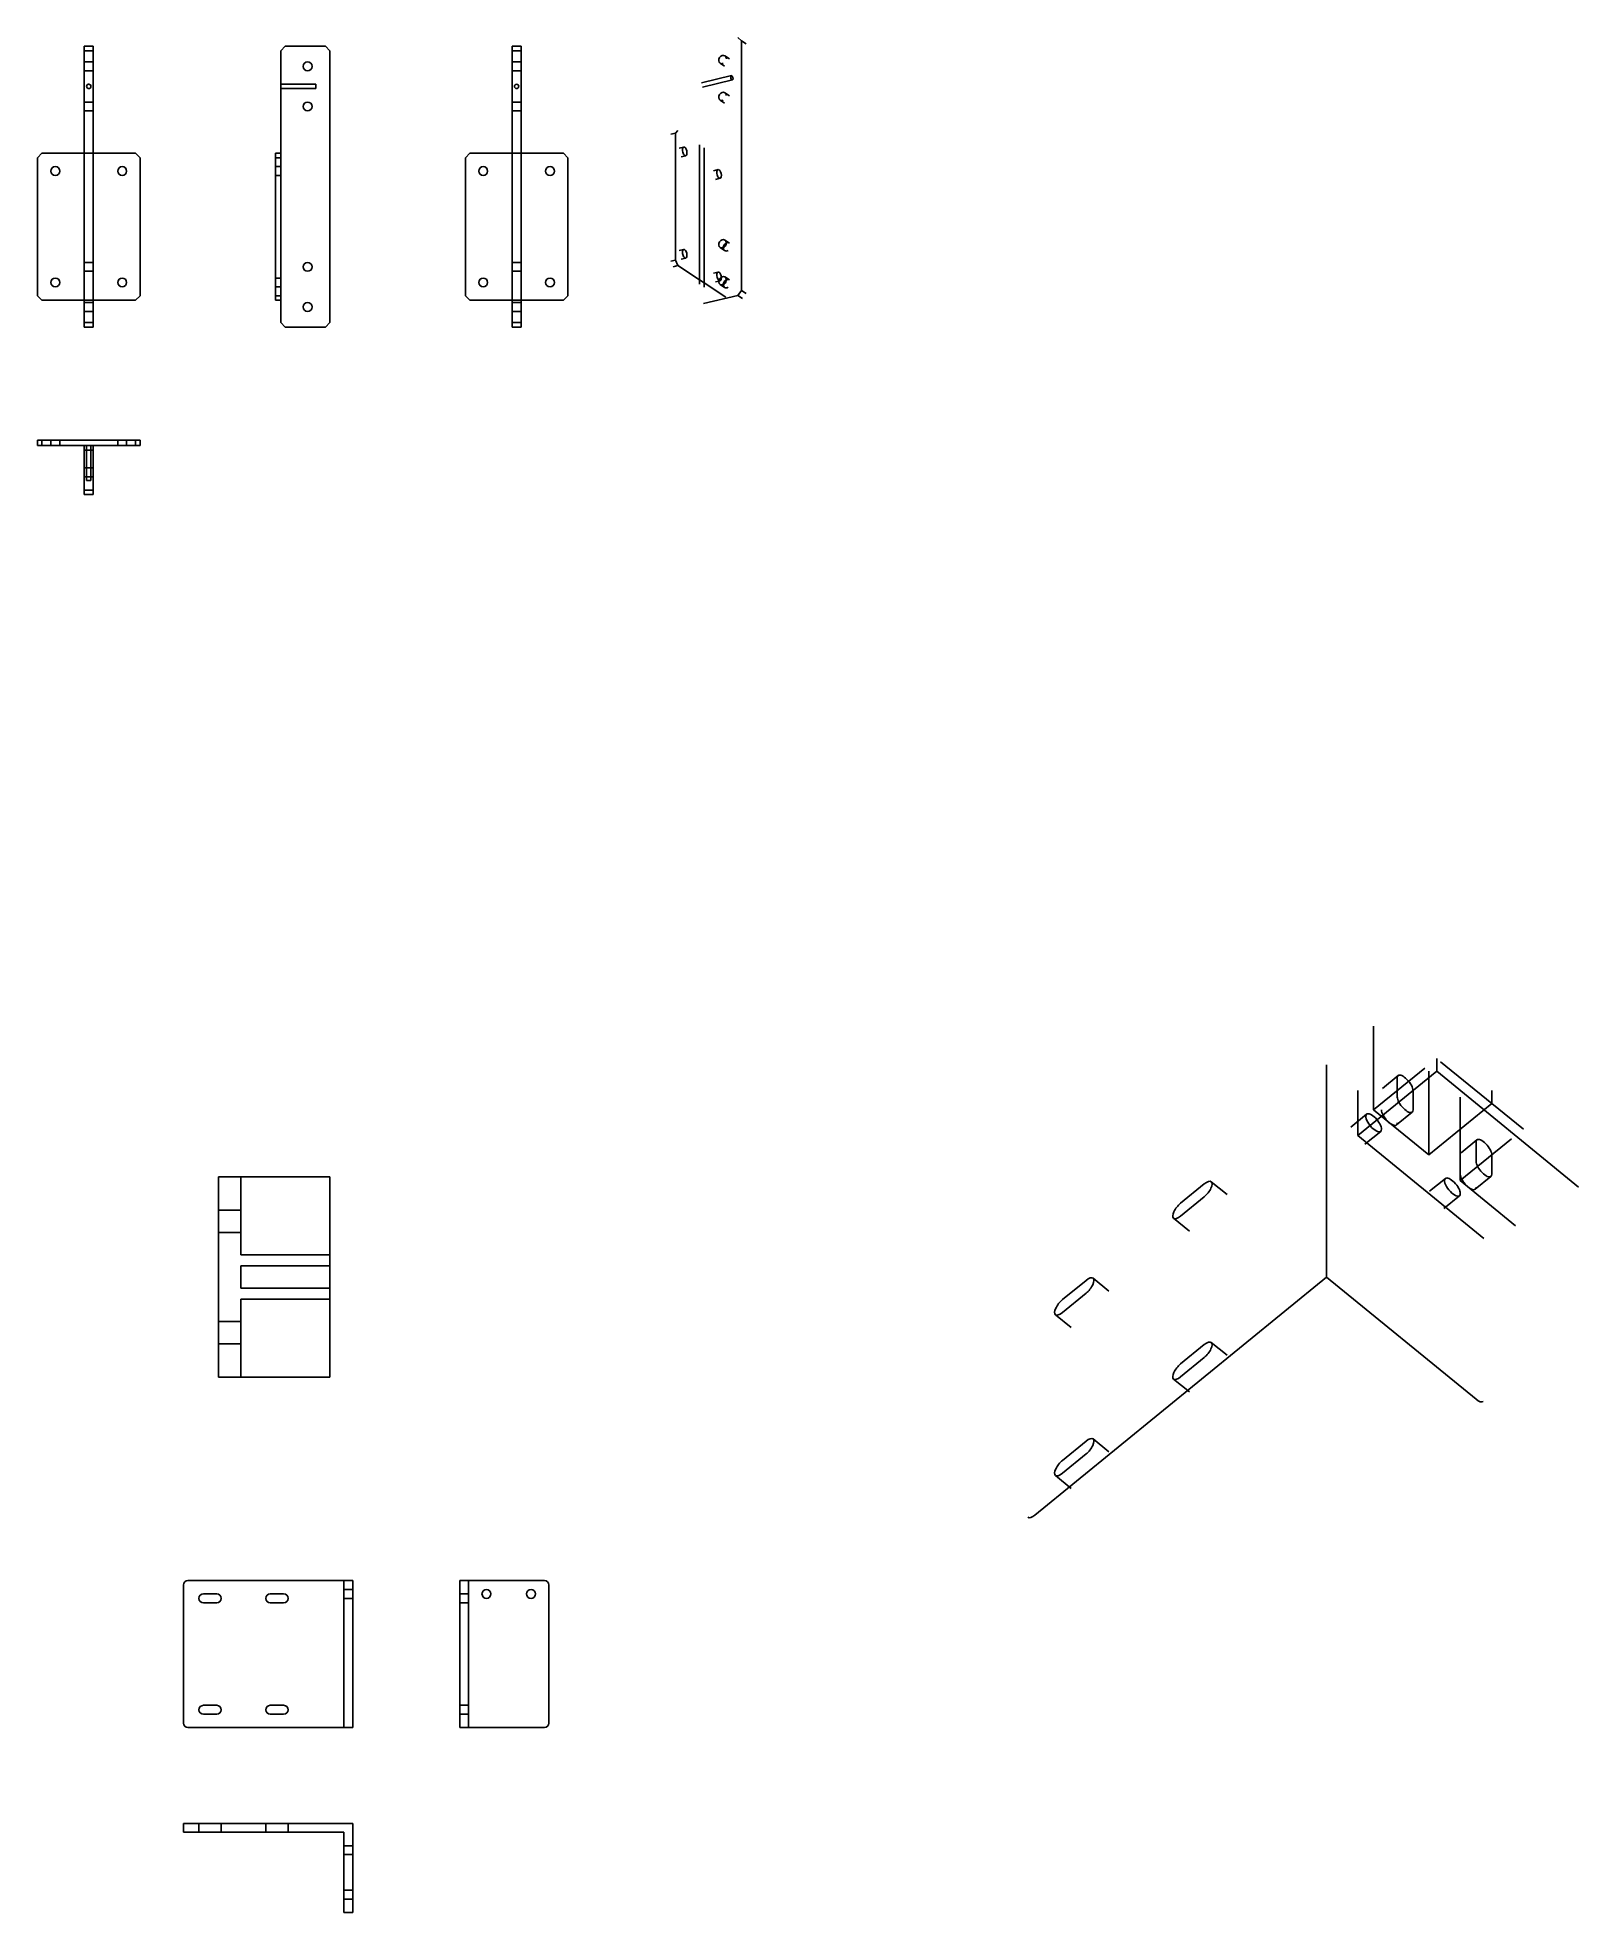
# Model space of a CAD drawing. Extents: x 0 to 346, y 0 to 421.
import ezdxf

# ---------------------------------------------------------------- set-up
doc = ezdxf.new("R2010")
doc.units = 0
doc.layers.get('0').update_dxf_attribs({"linetype": 'CONTINUOUS'})

msp = doc.modelspace()

# ---------------------------------------------------------------- linework, layer by layer
at = {"color": 253}
for p, q in [((158.067, 420.169), (157.209, 420.885)), ((10.5765, 417.904), (10.5765, 418.906)), ((12.576, 418.906), (10.5765, 418.906)), ((10.5765, 394.907), (10.5765, 417.904)), ((12.576, 417.904), (10.5765, 417.904)), ((12.576, 417.904), (12.576, 418.906)), ((12.576, 394.907), (12.576, 417.904)), ((54.6763, 417.904), (55.6754, 418.906)), ((54.6763, 394.907), (54.6763, 417.904)), ((64.6769, 418.906), (55.6754, 418.906)), ((65.6759, 417.904), (64.6769, 418.906)), ((65.6759, 356.905), (65.6759, 417.904)), ((108.575, 418.906), (106.576, 418.906)), ((106.576, 417.904), (106.576, 418.906)), ((108.575, 417.904), (106.576, 417.904)), ((106.576, 356.905), (106.576, 417.904)), ((108.575, 417.904), (108.575, 418.906)), ((108.575, 356.905), (108.575, 417.904)), ((154.328, 416.775), (155.357, 416.101)), ((159.096, 419.495), (158.067, 420.169)), ((158.067, 364.105), (158.067, 420.169)), ((10.5765, 414.405), (10.5765, 415.403)), ((10.5765, 415.403), (10.5765, 413.406)), ((12.576, 415.403), (10.5765, 415.403)), ((10.5765, 413.406), (10.5765, 414.405)), ((12.576, 413.406), (10.5765, 413.406)), ((12.576, 414.405), (12.576, 415.403)), ((12.576, 415.403), (12.576, 413.406)), ((12.576, 413.406), (12.576, 414.405)), ((106.576, 414.405), (106.576, 415.403)), ((106.576, 415.403), (106.576, 413.406)), ((106.576, 415.403), (108.575, 415.403)), ((106.576, 413.406), (106.576, 414.405)), ((106.576, 413.406), (108.575, 413.406)), ((108.575, 414.405), (108.575, 415.403)), ((108.575, 415.403), (108.575, 413.406)), ((108.575, 413.406), (108.575, 414.405)), ((153.231, 415.107), (154.259, 414.429)), ((62.5369, 410.404), (54.6763, 410.404)), ((62.5369, 409.406), (54.6763, 409.406)), ((155.774, 412.33), (149.033, 410.736)), ((156.004, 411.357), (149.263, 409.762)), ((154.328, 408.503), (155.357, 407.829)), ((10.5765, 405.405), (10.5765, 406.404)), ((10.5765, 406.404), (10.5765, 404.403)), ((12.576, 406.404), (10.5765, 406.404)), ((10.5765, 404.403), (10.5765, 405.405)), ((12.576, 404.403), (10.5765, 404.403)), ((12.576, 405.405), (12.576, 406.404)), ((12.576, 406.404), (12.576, 404.403)), ((12.576, 404.403), (12.576, 405.405)), ((106.576, 405.405), (106.576, 406.404)), ((106.576, 406.404), (106.576, 404.403)), ((106.576, 406.404), (108.575, 406.404)), ((106.576, 404.403), (106.576, 405.405)), ((106.576, 404.403), (108.575, 404.403)), ((108.575, 405.405), (108.575, 406.404)), ((108.575, 406.404), (108.575, 404.403)), ((108.575, 404.403), (108.575, 405.405)), ((153.231, 406.83), (154.259, 406.157)), ((143.747, 400.011), (143.232, 399.433)), ((143.232, 399.433), (142.204, 399.186)), ((143.232, 370.939), (143.232, 399.433)), ((144.031, 396.053), (145.06, 396.293)), ((148.634, 366.469), (148.634, 396.801)), ((149.663, 365.795), (149.663, 396.127)), ((0.07579, 393.905), (1.07625, 394.907)), ((0.07579, 362.906), (0.07579, 393.905)), ((22.0762, 394.907), (1.07625, 394.907)), ((10.5765, 361.908), (10.5765, 394.907)), ((10.5765, 394.907), (12.576, 394.907)), ((12.576, 361.908), (12.576, 394.907)), ((22.0762, 394.907), (23.0766, 393.905)), ((23.0766, 362.906), (23.0766, 393.905)), ((53.4762, 394.907), (53.4762, 393.905)), ((54.6763, 394.907), (53.4762, 394.907)), ((53.4762, 362.906), (53.4762, 393.905)), ((54.6763, 393.905), (53.4762, 393.905)), ((53.4762, 390.902), (53.4762, 391.904)), ((53.4762, 391.904), (53.4762, 389.908)), ((53.4762, 390.902), (53.4762, 391.904)), ((53.4762, 391.904), (53.4762, 389.908)), ((53.4762, 391.904), (54.6763, 391.904)), ((53.4762, 391.904), (54.6763, 391.904)), ((54.6763, 361.908), (54.6763, 394.907)), ((54.6763, 394.907), (54.6763, 393.905)), ((54.6763, 361.908), (54.6763, 394.907)), ((54.6763, 362.906), (54.6763, 393.905)), ((54.6763, 390.902), (54.6763, 391.904)), ((54.6763, 391.904), (54.6763, 389.908)), ((54.6763, 390.902), (54.6763, 391.904)), ((54.6763, 391.904), (54.6763, 389.908)), ((97.076, 394.907), (96.0769, 393.905)), ((96.0769, 362.906), (96.0769, 393.905)), ((106.576, 394.907), (97.076, 394.907)), ((108.575, 394.907), (106.576, 394.907)), ((106.576, 361.908), (106.576, 394.907)), ((108.575, 361.908), (108.575, 394.907)), ((118.076, 394.907), (108.575, 394.907)), ((119.076, 393.905), (118.076, 394.907)), ((119.076, 362.906), (119.076, 393.905)), ((144.491, 394.102), (145.521, 394.349)), ((53.4762, 389.908), (53.4762, 390.902)), ((53.4762, 389.908), (53.4762, 390.902)), ((53.4762, 389.908), (54.6763, 389.908)), ((53.4762, 389.908), (54.6763, 389.908)), ((54.6763, 389.908), (54.6763, 390.902)), ((54.6763, 389.908), (54.6763, 390.902)), ((151.748, 390.984), (152.777, 391.223)), ((152.208, 389.036), (153.238, 389.28)), ((154.328, 375.419), (155.357, 374.742)), ((10.5765, 369.404), (10.5765, 370.406)), ((10.5765, 370.406), (10.5765, 368.406)), ((12.576, 370.406), (10.5765, 370.406)), ((12.576, 369.404), (12.576, 370.406)), ((12.576, 370.406), (12.576, 368.406)), ((106.576, 369.404), (106.576, 370.406)), ((106.576, 370.406), (106.576, 368.406)), ((106.576, 370.406), (108.575, 370.406)), ((108.575, 369.404), (108.575, 370.406)), ((108.575, 370.406), (108.575, 368.406)), ((142.204, 370.695), (143.232, 370.939)), ((143.747, 369.683), (143.232, 370.939)), ((144.031, 373.073), (145.06, 373.316)), ((144.491, 371.126), (145.521, 371.373)), ((153.231, 373.743), (154.259, 373.07)), ((10.5765, 368.406), (10.5765, 369.404)), ((12.576, 368.406), (10.5765, 368.406)), ((12.576, 368.406), (12.576, 369.404)), ((53.4762, 365.905), (53.4762, 366.907)), ((53.4762, 366.907), (53.4762, 364.906)), ((53.4762, 365.905), (53.4762, 366.907)), ((53.4762, 366.907), (53.4762, 364.906)), ((53.4762, 366.907), (54.6763, 366.907)), ((53.4762, 366.907), (54.6763, 366.907)), ((54.6763, 365.905), (54.6763, 366.907)), ((54.6763, 366.907), (54.6763, 364.906)), ((54.6763, 365.905), (54.6763, 366.907)), ((54.6763, 366.907), (54.6763, 364.906)), ((106.576, 368.406), (106.576, 369.404)), ((106.576, 368.406), (108.575, 368.406)), ((108.575, 368.406), (108.575, 369.404)), ((142.718, 369.436), (143.747, 369.683)), ((143.747, 369.683), (148.634, 366.469)), ((148.634, 366.469), (149.663, 365.795)), ((148.634, 365.552), (148.634, 366.469)), ((151.748, 368.007), (152.777, 368.247)), ((152.208, 366.056), (153.238, 366.303)), ((154.328, 367.143), (155.357, 366.469)), ((0.07579, 362.906), (1.07625, 361.908)), ((1.07625, 361.908), (22.0762, 361.908)), ((12.576, 361.908), (10.5765, 361.908)), ((10.5765, 356.905), (10.5765, 361.908)), ((12.576, 356.905), (12.576, 361.908)), ((22.0762, 361.908), (23.0766, 362.906)), ((53.4762, 364.906), (53.4762, 365.905)), ((53.4762, 364.906), (53.4762, 365.905)), ((53.4762, 364.906), (54.6763, 364.906)), ((53.4762, 364.906), (54.6763, 364.906)), ((53.4762, 361.908), (53.4762, 362.906)), ((53.4762, 362.906), (54.6763, 362.906)), ((53.4762, 361.908), (54.6763, 361.908)), ((54.6763, 364.906), (54.6763, 365.905)), ((54.6763, 364.906), (54.6763, 365.905)), ((54.6763, 361.908), (54.6763, 362.906)), ((54.6763, 356.905), (54.6763, 361.908)), ((97.076, 361.908), (96.0769, 362.906)), ((97.076, 361.908), (106.576, 361.908)), ((106.576, 361.908), (108.575, 361.908)), ((108.575, 361.908), (118.076, 361.908)), ((119.076, 362.906), (118.076, 361.908)), ((157.209, 362.984), (149.492, 361.16)), ((149.663, 365.795), (154.551, 362.585)), ((149.663, 364.878), (149.663, 365.795)), ((153.231, 365.471), (154.259, 364.797)), ((157.209, 362.984), (158.067, 364.105)), ((158.239, 362.31), (157.209, 362.984)), ((159.096, 363.432), (158.067, 364.105)), ((10.5765, 360.405), (10.5765, 361.407)), ((10.5765, 361.407), (10.5765, 359.406)), ((12.576, 361.407), (10.5765, 361.407)), ((10.5765, 359.406), (10.5765, 360.405)), ((12.576, 359.406), (10.5765, 359.406)), ((12.576, 360.405), (12.576, 361.407)), ((12.576, 361.407), (12.576, 359.406)), ((12.576, 359.406), (12.576, 360.405)), ((106.576, 360.405), (106.576, 361.407)), ((106.576, 361.407), (106.576, 359.406)), ((106.576, 361.407), (108.575, 361.407)), ((106.576, 359.406), (106.576, 360.405)), ((106.576, 359.406), (108.575, 359.406)), ((108.575, 360.405), (108.575, 361.407)), ((108.575, 361.407), (108.575, 359.406)), ((108.575, 359.406), (108.575, 360.405)), ((10.5765, 356.905), (10.5765, 355.903)), ((12.576, 356.905), (10.5765, 356.905)), ((12.576, 355.903), (10.5765, 355.903)), ((12.576, 356.905), (12.576, 355.903)), ((54.6763, 356.905), (55.6754, 355.903)), ((64.6769, 355.903), (55.6754, 355.903)), ((64.6769, 355.903), (65.6759, 356.905)), ((108.575, 356.905), (106.576, 356.905)), ((106.576, 355.903), (106.576, 356.905)), ((108.575, 355.903), (106.576, 355.903)), ((108.575, 355.903), (108.575, 356.905)), ((0.07579, 329.306), (0.07579, 330.504)), ((0.07579, 330.504), (1.07625, 330.504)), ((0.07579, 329.306), (1.07625, 329.306)), ((1.07625, 329.306), (1.07625, 330.504)), ((1.07625, 330.504), (22.0762, 330.504)), ((10.5765, 329.306), (1.07625, 329.306)), ((5.07668, 330.504), (3.07578, 330.504)), ((3.07578, 330.504), (5.07668, 330.504)), ((5.07668, 330.504), (3.07578, 330.504)), ((3.07578, 330.504), (5.07668, 330.504)), ((3.07578, 330.504), (3.07578, 329.306)), ((3.07578, 330.504), (3.07578, 329.306)), ((5.07668, 329.306), (3.07578, 329.306)), ((3.07578, 329.306), (5.07668, 329.306)), ((5.07668, 329.306), (3.07578, 329.306)), ((3.07578, 329.306), (5.07668, 329.306)), ((5.07668, 329.306), (5.07668, 330.504)), ((5.07668, 329.306), (5.07668, 330.504)), ((12.576, 329.306), (10.5765, 329.306)), ((10.5765, 329.306), (10.5765, 328.305)), ((10.5765, 329.306), (12.576, 329.306)), ((12.576, 329.306), (10.5765, 329.306)), ((10.5765, 328.305), (10.5765, 319.304)), ((12.576, 328.305), (10.5765, 328.305)), ((11.0767, 321.444), (11.0767, 329.306)), ((12.0758, 321.444), (12.0758, 329.306)), ((22.0762, 329.306), (12.576, 329.306)), ((12.576, 329.306), (12.576, 328.305)), ((12.576, 319.304), (12.576, 328.305)), ((20.0767, 330.504), (18.0757, 330.504)), ((18.0757, 330.504), (20.0767, 330.504)), ((20.0767, 330.504), (18.0757, 330.504)), ((18.0757, 330.504), (20.0767, 330.504)), ((18.0757, 330.504), (18.0757, 329.306)), ((18.0757, 330.504), (18.0757, 329.306)), ((20.0767, 329.306), (18.0757, 329.306)), ((18.0757, 329.306), (20.0767, 329.306)), ((20.0767, 329.306), (18.0757, 329.306)), ((18.0757, 329.306), (20.0767, 329.306)), ((20.0767, 329.306), (20.0767, 330.504)), ((20.0767, 329.306), (20.0767, 330.504)), ((22.0762, 330.504), (23.0766, 330.504)), ((22.0762, 330.504), (22.0762, 329.306)), ((22.0762, 329.306), (23.0766, 329.306)), ((23.0766, 330.504), (23.0766, 329.306)), ((10.5765, 322.305), (10.5765, 324.306)), ((10.5765, 324.306), (10.5765, 322.305)), ((10.5765, 322.305), (10.5765, 324.306)), ((10.5765, 324.306), (10.5765, 322.305)), ((10.5765, 322.305), (10.5765, 324.306)), ((10.5765, 324.306), (10.5765, 322.305)), ((10.5765, 322.305), (10.5765, 324.306)), ((10.5765, 324.306), (10.5765, 322.305)), ((12.576, 324.306), (10.5765, 324.306)), ((12.576, 324.306), (10.5765, 324.306)), ((12.576, 324.306), (10.5765, 324.306)), ((12.576, 324.306), (10.5765, 324.306)), ((12.576, 322.305), (12.576, 324.306)), ((12.576, 324.306), (12.576, 322.305)), ((12.576, 322.305), (12.576, 324.306)), ((12.576, 324.306), (12.576, 322.305)), ((12.576, 322.305), (12.576, 324.306)), ((12.576, 324.306), (12.576, 322.305)), ((12.576, 322.305), (12.576, 324.306)), ((12.576, 324.306), (12.576, 322.305)), ((10.5765, 322.305), (12.576, 322.305)), ((10.5765, 322.305), (12.576, 322.305)), ((10.5765, 322.305), (12.576, 322.305)), ((10.5765, 322.305), (12.576, 322.305)), ((12.0758, 321.444), (11.0767, 321.444)), ((11.0767, 321.444), (12.0758, 321.444)), ((10.5765, 319.304), (10.5765, 318.305)), ((10.5765, 319.304), (12.576, 319.304)), ((10.5765, 318.305), (12.576, 318.305)), ((12.576, 319.304), (12.576, 318.305)), ((299.879, 180.201), (299.879, 198.967)), ((289.272, 142.673), (289.272, 190.304)), ((311.37, 189.582), (299.879, 180.201)), ((314.022, 188.861), (314.022, 191.748)), ((326.397, 181.645), (314.905, 191.028)), ((296.344, 174.427), (314.022, 188.861)), ((301.835, 185.024), (305.369, 187.912)), ((305.183, 187.417), (305.183, 183.087)), ((312.254, 188.861), (312.254, 170.098)), ((345.841, 162.881), (314.022, 188.861)), ((296.344, 184.532), (296.344, 174.427)), ((308.718, 184.532), (308.718, 180.201)), ((312.254, 170.098), (326.397, 181.645)), ((319.325, 183.087), (319.325, 170.098)), ((326.397, 181.645), (326.397, 184.532)), ((333.467, 175.871), (326.397, 181.645)), ((298.298, 179.251), (294.762, 176.364)), ((312.254, 170.098), (299.879, 180.201)), ((304.996, 176.82), (308.532, 179.707)), ((324.629, 151.334), (296.344, 174.427)), ((301.461, 175.377), (297.925, 172.49)), ((319.325, 164.324), (330.816, 173.706)), ((319.512, 170.59), (323.047, 173.478)), ((322.86, 172.984), (322.86, 168.654)), ((319.325, 170.098), (319.325, 164.324)), ((326.397, 170.098), (326.397, 165.767)), ((40.6785, 120.212), (40.6785, 165.211)), ((40.6785, 165.211), (65.6788, 165.211)), ((45.6777, 147.713), (45.6777, 165.211)), ((65.6788, 120.212), (65.6788, 165.211)), ((315.976, 164.816), (312.44, 161.931)), ((331.699, 154.222), (319.325, 164.324)), ((322.673, 162.387), (326.209, 165.275)), ((261.873, 163.604), (256.569, 159.272)), ((261.873, 160.715), (256.569, 156.387)), ((266.989, 161.209), (263.453, 164.095)), ((319.139, 160.944), (315.602, 158.058)), ((40.6785, 152.712), (40.6785, 157.711)), ((40.6785, 157.711), (40.6785, 152.712)), ((45.6777, 157.711), (40.6785, 157.711)), ((45.6777, 157.711), (40.6785, 157.711)), ((45.6777, 152.712), (45.6777, 157.711)), ((45.6777, 157.711), (45.6777, 152.712)), ((258.524, 153.006), (254.988, 155.892)), ((45.6777, 152.712), (40.6785, 152.712)), ((45.6777, 152.712), (40.6785, 152.712)), ((45.6777, 147.713), (65.6788, 147.713)), ((65.6788, 145.212), (65.6788, 147.713)), ((45.6777, 140.211), (45.6777, 145.212)), ((65.6788, 145.212), (45.6777, 145.212)), ((65.6788, 140.211), (45.6777, 140.211)), ((65.6788, 137.711), (65.6788, 140.211)), ((223.865, 89.2694), (289.272, 142.673)), ((235.356, 141.952), (230.052, 137.62)), ((235.356, 139.065), (230.052, 134.735)), ((240.473, 139.558), (236.937, 142.445)), ((289.272, 142.673), (322.86, 115.249)), ((45.6777, 120.212), (45.6777, 137.711)), ((45.6777, 137.711), (65.6788, 137.711)), ((40.6785, 127.711), (40.6785, 132.712)), ((40.6785, 132.712), (40.6785, 127.711)), ((45.6777, 132.712), (40.6785, 132.712)), ((45.6777, 132.712), (40.6785, 132.712)), ((45.6777, 127.711), (45.6777, 132.712)), ((45.6777, 132.712), (45.6777, 127.711)), ((232.006, 131.355), (228.472, 134.241)), ((45.6777, 127.711), (40.6785, 127.711)), ((45.6777, 127.711), (40.6785, 127.711)), ((261.873, 127.518), (256.569, 123.187)), ((266.989, 125.125), (263.453, 128.01)), ((261.873, 124.633), (256.569, 120.3)), ((40.6785, 120.212), (65.6788, 120.212)), ((258.524, 116.921), (254.988, 119.808)), ((235.356, 105.866), (230.052, 101.537)), ((240.473, 103.473), (236.937, 106.361)), ((235.356, 102.982), (230.052, 98.6497)), ((232.006, 95.2708), (228.472, 98.1562)), ((32.807, 42.576), (32.807, 73.575)), ((33.8074, 74.5755), (70.8078, 74.5755)), ((40.3077, 71.5754), (37.3077, 71.5754)), ((55.3074, 71.5754), (52.3074, 71.5754)), ((68.8068, 41.5756), (68.8068, 74.5755)), ((68.8068, 71.5754), (68.8068, 72.5759)), ((68.8068, 72.5759), (68.8068, 70.575)), ((68.8068, 71.5754), (68.8068, 72.5759)), ((68.8068, 72.5759), (68.8068, 70.575)), ((70.8078, 72.5759), (68.8068, 72.5759)), ((70.8078, 72.5759), (68.8068, 72.5759)), ((68.8068, 70.575), (68.8068, 71.5754)), ((68.8068, 70.575), (68.8068, 71.5754)), ((70.8078, 41.5756), (70.8078, 74.5755)), ((70.8078, 71.5754), (70.8078, 72.5759)), ((70.8078, 72.5759), (70.8078, 70.575)), ((70.8078, 71.5754), (70.8078, 72.5759)), ((70.8078, 72.5759), (70.8078, 70.575)), ((70.8078, 70.575), (70.8078, 71.5754)), ((70.8078, 70.575), (70.8078, 71.5754)), ((94.8076, 41.5756), (94.8076, 74.5755)), ((94.8076, 74.5755), (113.807, 74.5755)), ((94.8076, 71.5754), (94.8076, 69.5759)), ((94.8076, 69.5759), (94.8076, 71.5754)), ((94.8076, 69.5759), (94.8076, 71.5754)), ((94.8076, 71.5754), (94.8076, 69.5759)), ((94.8076, 71.5754), (96.8072, 71.5754)), ((94.8076, 71.5754), (96.8072, 71.5754)), ((94.8076, 71.5754), (96.8072, 71.5754)), ((94.8076, 71.5754), (96.8072, 71.5754)), ((96.8072, 41.5756), (96.8072, 74.5755)), ((96.8072, 71.5754), (96.8072, 69.5759)), ((96.8072, 69.5759), (96.8072, 71.5754)), ((96.8072, 69.5759), (96.8072, 71.5754)), ((96.8072, 71.5754), (96.8072, 69.5759)), ((114.807, 42.576), (114.807, 73.575)), ((40.3077, 69.5759), (37.3077, 69.5759)), ((55.3074, 69.5759), (52.3074, 69.5759)), ((70.8078, 70.575), (68.8068, 70.575)), ((70.8078, 70.575), (68.8068, 70.575)), ((94.8076, 69.5759), (96.8072, 69.5759)), ((94.8076, 69.5759), (96.8072, 69.5759)), ((94.8076, 69.5759), (96.8072, 69.5759)), ((94.8076, 69.5759), (96.8072, 69.5759)), ((40.3077, 46.5748), (37.3077, 46.5748)), ((55.3074, 46.5748), (52.3074, 46.5748)), ((94.8076, 44.5752), (94.8076, 46.5748)), ((94.8076, 46.5748), (94.8076, 44.5752)), ((94.8076, 44.5752), (94.8076, 46.5748)), ((94.8076, 46.5748), (94.8076, 44.5752)), ((94.8076, 46.5748), (96.8072, 46.5748)), ((94.8076, 46.5748), (96.8072, 46.5748)), ((94.8076, 46.5748), (96.8072, 46.5748)), ((94.8076, 46.5748), (96.8072, 46.5748)), ((96.8072, 44.5752), (96.8072, 46.5748)), ((96.8072, 46.5748), (96.8072, 44.5752)), ((96.8072, 44.5752), (96.8072, 46.5748)), ((96.8072, 46.5748), (96.8072, 44.5752)), ((40.3077, 44.5752), (37.3077, 44.5752)), ((55.3074, 44.5752), (52.3074, 44.5752)), ((94.8076, 44.5752), (96.8072, 44.5752)), ((94.8076, 44.5752), (96.8072, 44.5752)), ((94.8076, 44.5752), (96.8072, 44.5752)), ((94.8076, 44.5752), (96.8072, 44.5752)), ((33.8074, 41.5756), (70.8078, 41.5756)), ((94.8076, 41.5756), (113.807, 41.5756)), ((33.8074, 20.0753), (32.807, 20.0753)), ((32.807, 18.0757), (32.807, 20.0753)), ((33.8074, 18.0757), (32.807, 18.0757)), ((33.8074, 20.0753), (70.8078, 20.0753)), ((68.8068, 18.0757), (33.8074, 18.0757)), ((37.3077, 20.0753), (36.3072, 20.0753)), ((36.3072, 20.0753), (37.3077, 20.0753)), ((37.3077, 20.0753), (36.3072, 20.0753)), ((36.3072, 20.0753), (37.3077, 20.0753)), ((36.3072, 18.0757), (36.3072, 20.0753)), ((36.3072, 18.0757), (36.3072, 20.0753)), ((37.3077, 18.0757), (36.3072, 18.0757)), ((36.3072, 18.0757), (37.3077, 18.0757)), ((37.3077, 18.0757), (36.3072, 18.0757)), ((36.3072, 18.0757), (37.3077, 18.0757)), ((40.3077, 20.0753), (37.3077, 20.0753)), ((40.3077, 20.0753), (37.3077, 20.0753)), ((40.3077, 20.0753), (37.3077, 20.0753)), ((40.3077, 20.0753), (37.3077, 20.0753)), ((37.3077, 18.0757), (40.3077, 18.0757)), ((37.3077, 18.0757), (40.3077, 18.0757)), ((37.3077, 18.0757), (40.3077, 18.0757)), ((37.3077, 18.0757), (40.3077, 18.0757)), ((40.3077, 20.0753), (41.3067, 20.0753)), ((41.3067, 20.0753), (40.3077, 20.0753)), ((40.3077, 20.0753), (41.3067, 20.0753)), ((41.3067, 20.0753), (40.3077, 20.0753)), ((40.3077, 18.0757), (41.3067, 18.0757)), ((41.3067, 18.0757), (40.3077, 18.0757)), ((40.3077, 18.0757), (41.3067, 18.0757)), ((41.3067, 18.0757), (40.3077, 18.0757)), ((41.3067, 18.0757), (41.3067, 20.0753)), ((41.3067, 18.0757), (41.3067, 20.0753)), ((52.3074, 20.0753), (51.3073, 20.0753)), ((51.3073, 20.0753), (52.3074, 20.0753)), ((52.3074, 20.0753), (51.3073, 20.0753)), ((51.3073, 20.0753), (52.3074, 20.0753)), ((51.3073, 18.0757), (51.3073, 20.0753)), ((51.3073, 18.0757), (51.3073, 20.0753)), ((52.3074, 18.0757), (51.3073, 18.0757)), ((51.3073, 18.0757), (52.3074, 18.0757)), ((52.3074, 18.0757), (51.3073, 18.0757)), ((51.3073, 18.0757), (52.3074, 18.0757)), ((55.3074, 20.0753), (52.3074, 20.0753)), ((55.3074, 20.0753), (52.3074, 20.0753)), ((55.3074, 20.0753), (52.3074, 20.0753)), ((55.3074, 20.0753), (52.3074, 20.0753)), ((52.3074, 18.0757), (55.3074, 18.0757)), ((52.3074, 18.0757), (55.3074, 18.0757)), ((52.3074, 18.0757), (55.3074, 18.0757)), ((52.3074, 18.0757), (55.3074, 18.0757)), ((55.3074, 20.0753), (56.3065, 20.0753)), ((56.3065, 20.0753), (55.3074, 20.0753)), ((55.3074, 20.0753), (56.3065, 20.0753)), ((56.3065, 20.0753), (55.3074, 20.0753)), ((55.3074, 18.0757), (56.3065, 18.0757)), ((56.3065, 18.0757), (55.3074, 18.0757)), ((55.3074, 18.0757), (56.3065, 18.0757)), ((56.3065, 18.0757), (55.3074, 18.0757)), ((56.3065, 18.0757), (56.3065, 20.0753)), ((56.3065, 18.0757), (56.3065, 20.0753)), ((68.8068, 1.07625), (68.8068, 18.0757)), ((70.8078, 20.0753), (70.8078, 1.07625)), ((68.8068, 13.0748), (68.8068, 15.0757)), ((68.8068, 15.0757), (68.8068, 13.0748)), ((70.8078, 15.0757), (68.8068, 15.0757)), ((68.8068, 13.0748), (70.8078, 13.0748)), ((70.8078, 13.0748), (70.8078, 15.0757)), ((70.8078, 15.0757), (70.8078, 13.0748)), ((68.8068, 3.07578), (68.8068, 5.07531)), ((68.8068, 5.07531), (68.8068, 3.07578)), ((70.8078, 5.07531), (68.8068, 5.07531)), ((70.8078, 3.07578), (70.8078, 5.07531)), ((70.8078, 5.07531), (70.8078, 3.07578)), ((68.8068, 3.07578), (70.8078, 3.07578)), ((68.8068, 1.07625), (68.8068, 0.07717)), ((70.8078, 0.07717), (68.8068, 0.07717)), ((70.8078, 1.07625), (70.8078, 0.07717))]:
    msp.add_line(p, q, dxfattribs=at)
for points in [[(154.328, 416.775), (153.964, 417.015), (153.424, 416.832), (153.121, 416.373)], [(154.637, 416.14), (154.637, 416.415), (154.524, 416.648), (154.328, 416.775)], [(59.6759, 414.405), (59.6759, 414.958), (60.1239, 415.403), (60.6764, 415.403)], [(60.6764, 413.406), (60.1239, 413.406), (59.6759, 413.854), (59.6759, 414.405)], [(60.6764, 415.403), (61.2292, 415.403), (61.6768, 414.958), (61.6768, 414.405)], [(61.6768, 414.405), (61.6768, 413.854), (61.2292, 413.406), (60.6764, 413.406)], [(153.121, 416.373), (152.818, 415.911), (152.867, 415.343), (153.231, 415.107)], [(153.231, 415.107), (153.431, 414.973), (153.695, 414.962), (153.952, 415.078)], [(154.637, 416.123), (154.637, 416.13), (154.637, 416.137), (154.637, 416.14)], [(11.0767, 409.878), (11.0684, 410.03), (11.1332, 410.182), (11.2475, 410.284)], [(11.5755, 410.404), (11.2999, 410.404), (11.0767, 410.182), (11.0767, 409.903)], [(11.0767, 409.903), (11.0767, 409.628), (11.2999, 409.406), (11.5755, 409.406)], [(11.22, 409.554), (11.1345, 409.639), (11.0822, 409.758), (11.0767, 409.878)], [(11.632, 409.409), (11.4818, 409.388), (11.3261, 409.444), (11.22, 409.554)], [(11.2475, 410.284), (11.3399, 410.362), (11.4612, 410.408), (11.5824, 410.404)], [(12.0758, 409.903), (12.0758, 410.182), (11.8525, 410.404), (11.5755, 410.404)], [(11.5755, 409.406), (11.8525, 409.406), (12.0758, 409.628), (12.0758, 409.903)], [(11.5824, 410.404), (11.7037, 410.404), (11.8249, 410.355), (11.9131, 410.273)], [(11.949, 409.571), (11.8677, 409.48), (11.7533, 409.42), (11.632, 409.409)], [(11.9131, 410.273), (12.0165, 410.182), (12.0771, 410.044), (12.0758, 409.903)], [(12.0758, 409.903), (12.0771, 409.783), (12.0303, 409.663), (11.949, 409.571)], [(54.6763, 410.217), (54.6763, 410.333), (54.6763, 410.408), (54.6763, 410.404)], [(54.6763, 410.404), (54.6763, 410.404), (54.6763, 410.358), (54.6763, 410.273)], [(54.6763, 410.273), (54.6763, 410.182), (54.6763, 410.044), (54.6763, 409.903)], [(54.6763, 409.878), (54.6763, 410.002), (54.6763, 410.122), (54.6763, 410.217)], [(54.6763, 409.903), (54.6763, 409.783), (54.6763, 409.663), (54.6763, 409.571)], [(54.6763, 409.406), (54.6763, 409.399), (54.6763, 409.621), (54.6763, 409.878)], [(54.6763, 409.571), (54.6763, 409.466), (54.6763, 409.406), (54.6763, 409.406)], [(62.5369, 409.903), (62.5369, 410.182), (62.5369, 410.404), (62.5369, 410.404)], [(62.5369, 410.404), (62.5369, 410.404), (62.5369, 410.182), (62.5369, 409.903)], [(62.5369, 409.903), (62.5369, 409.628), (62.5369, 409.406), (62.5369, 409.406)], [(62.5369, 409.406), (62.5369, 409.406), (62.5369, 409.628), (62.5369, 409.903)], [(107.576, 410.404), (107.299, 410.404), (107.076, 410.182), (107.076, 409.903)], [(107.076, 409.903), (107.076, 409.628), (107.299, 409.406), (107.576, 409.406)], [(108.077, 409.903), (108.077, 410.182), (107.852, 410.404), (107.576, 410.404)], [(107.576, 409.406), (107.852, 409.406), (108.077, 409.628), (108.077, 409.903)], [(154.328, 408.503), (153.964, 408.742), (153.424, 408.563), (153.121, 408.1)], [(154.637, 407.871), (154.637, 408.143), (154.524, 408.376), (154.328, 408.503)], [(155.631, 412.013), (155.631, 412.186), (155.686, 412.309), (155.774, 412.33)], [(155.754, 411.54), (155.678, 411.674), (155.631, 411.854), (155.631, 412.013)], [(156.004, 411.357), (155.924, 411.339), (155.83, 411.406), (155.754, 411.54)], [(155.774, 412.33), (155.902, 412.358), (156.056, 412.164), (156.119, 411.9)], [(156.119, 411.9), (156.183, 411.628), (156.13, 411.385), (156.004, 411.357)], [(59.6759, 405.405), (59.6759, 405.959), (60.1239, 406.404), (60.6764, 406.404)], [(60.6764, 404.403), (60.1239, 404.403), (59.6759, 404.851), (59.6759, 405.405)], [(60.6764, 406.404), (61.2292, 406.404), (61.6768, 405.959), (61.6768, 405.405)], [(61.6768, 405.405), (61.6768, 404.851), (61.2292, 404.403), (60.6764, 404.403)], [(153.121, 408.1), (152.818, 407.638), (152.867, 407.07), (153.231, 406.83)], [(153.231, 406.83), (153.431, 406.7), (153.695, 406.689), (153.952, 406.809)], [(154.637, 407.85), (154.637, 407.857), (154.637, 407.864), (154.637, 407.871)], [(144.775, 395.658), (144.775, 396.007), (144.885, 396.251), (145.06, 396.293)], [(145.019, 394.716), (144.867, 394.984), (144.775, 395.34), (144.775, 395.658)], [(145.06, 396.293), (145.314, 396.353), (145.623, 395.968), (145.751, 395.429)], [(3.07578, 390.902), (3.07578, 391.456), (3.52364, 391.904), (4.07624, 391.904)], [(4.07624, 391.904), (4.62883, 391.904), (5.07668, 391.456), (5.07668, 390.902)], [(18.0757, 390.902), (18.0757, 391.456), (18.5236, 391.904), (19.0762, 391.904)], [(19.0762, 391.904), (19.6288, 391.904), (20.0767, 391.456), (20.0767, 390.902)], [(99.0769, 390.902), (99.0769, 391.456), (99.5232, 391.904), (100.076, 391.904)], [(100.076, 391.904), (100.628, 391.904), (101.076, 391.456), (101.076, 390.902)], [(114.077, 390.902), (114.077, 391.456), (114.523, 391.904), (115.076, 391.904)], [(115.076, 391.904), (115.629, 391.904), (116.076, 391.456), (116.076, 390.902)], [(145.521, 394.349), (145.361, 394.31), (145.171, 394.451), (145.019, 394.716)], [(145.751, 395.429), (145.878, 394.892), (145.774, 394.409), (145.521, 394.349)], [(4.07624, 389.908), (3.52364, 389.908), (3.07578, 390.352), (3.07578, 390.902)], [(5.07668, 390.902), (5.07668, 390.352), (4.62883, 389.908), (4.07624, 389.908)], [(19.0762, 389.908), (18.5236, 389.908), (18.0757, 390.352), (18.0757, 390.902)], [(20.0767, 390.902), (20.0767, 390.352), (19.6288, 389.908), (19.0762, 389.908)], [(100.076, 389.908), (99.5232, 389.908), (99.0769, 390.352), (99.0769, 390.902)], [(101.076, 390.902), (101.076, 390.352), (100.628, 389.908), (100.076, 389.908)], [(115.076, 389.908), (114.523, 389.908), (114.077, 390.352), (114.077, 390.902)], [(116.076, 390.902), (116.076, 390.352), (115.629, 389.908), (115.076, 389.908)], [(152.494, 390.589), (152.494, 390.941), (152.604, 391.185), (152.777, 391.223)], [(152.738, 389.647), (152.586, 389.915), (152.494, 390.271), (152.494, 390.589)], [(153.238, 389.28), (153.078, 389.241), (152.889, 389.382), (152.738, 389.647)], [(152.777, 391.223), (153.031, 391.287), (153.341, 390.899), (153.468, 390.363)], [(153.468, 390.363), (153.595, 389.823), (153.491, 389.34), (153.238, 389.28)], [(153.121, 375.013), (152.818, 374.551), (152.867, 373.983), (153.231, 373.743)], [(154.328, 375.419), (153.964, 375.655), (153.424, 375.475), (153.121, 375.013)], [(155.065, 374.844), (154.675, 374.883), (154.252, 374.601), (154.056, 374.167)], [(154.143, 373.835), (154.445, 374.057), (154.637, 374.428), (154.637, 374.784)], [(154.637, 374.784), (154.637, 375.056), (154.524, 375.289), (154.328, 375.419)], [(59.6759, 369.404), (59.6759, 369.958), (60.1239, 370.406), (60.6764, 370.406)], [(60.6764, 370.406), (61.2292, 370.406), (61.6768, 369.958), (61.6768, 369.404)], [(144.775, 372.682), (144.775, 373.031), (144.885, 373.274), (145.06, 373.316)], [(145.019, 371.74), (144.867, 372.008), (144.775, 372.364), (144.775, 372.682)], [(145.521, 371.373), (145.361, 371.334), (145.171, 371.475), (145.019, 371.74)], [(145.06, 373.316), (145.314, 373.376), (145.623, 372.992), (145.751, 372.452)], [(145.751, 372.452), (145.878, 371.916), (145.774, 371.433), (145.521, 371.373)], [(153.231, 373.743), (153.486, 373.578), (153.841, 373.609), (154.143, 373.835)], [(154.056, 374.167), (153.859, 373.736), (153.945, 373.274), (154.259, 373.07)], [(154.259, 373.07), (154.484, 372.921), (154.787, 372.932), (155.065, 373.087)], [(3.07578, 365.905), (3.07578, 366.455), (3.52364, 366.907), (4.07624, 366.907)], [(4.07624, 366.907), (4.62883, 366.907), (5.07668, 366.455), (5.07668, 365.905)], [(18.0757, 365.905), (18.0757, 366.455), (18.5236, 366.907), (19.0762, 366.907)], [(19.0762, 366.907), (19.6288, 366.907), (20.0767, 366.455), (20.0767, 365.905)], [(60.6764, 368.406), (60.1239, 368.406), (59.6759, 368.854), (59.6759, 369.404)], [(61.6768, 369.404), (61.6768, 368.854), (61.2292, 368.406), (60.6764, 368.406)], [(99.0769, 365.905), (99.0769, 366.455), (99.5232, 366.907), (100.076, 366.907)], [(100.076, 366.907), (100.628, 366.907), (101.076, 366.455), (101.076, 365.905)], [(114.077, 365.905), (114.077, 366.455), (114.523, 366.907), (115.076, 366.907)], [(115.076, 366.907), (115.629, 366.907), (116.076, 366.455), (116.076, 365.905)], [(152.494, 367.612), (152.494, 367.961), (152.604, 368.205), (152.777, 368.247)], [(152.738, 366.67), (152.586, 366.938), (152.494, 367.295), (152.494, 367.612)], [(153.238, 366.303), (153.078, 366.264), (152.889, 366.406), (152.738, 366.67)], [(152.777, 368.247), (153.031, 368.307), (153.341, 367.923), (153.468, 367.383)], [(153.121, 366.744), (152.818, 366.279), (152.867, 365.714), (153.231, 365.471)], [(154.328, 367.143), (153.964, 367.383), (153.424, 367.203), (153.121, 366.744)], [(153.468, 367.383), (153.595, 366.847), (153.491, 366.363), (153.238, 366.303)], [(155.065, 366.571), (154.675, 366.61), (154.252, 366.328), (154.056, 365.894)], [(154.143, 365.562), (154.445, 365.788), (154.637, 366.155), (154.637, 366.511)], [(154.637, 366.511), (154.637, 366.787), (154.524, 367.016), (154.328, 367.143)], [(4.07624, 364.906), (3.52364, 364.906), (3.07578, 365.351), (3.07578, 365.905)], [(5.07668, 365.905), (5.07668, 365.351), (4.62883, 364.906), (4.07624, 364.906)], [(19.0762, 364.906), (18.5236, 364.906), (18.0757, 365.351), (18.0757, 365.905)], [(20.0767, 365.905), (20.0767, 365.351), (19.6288, 364.906), (19.0762, 364.906)], [(100.076, 364.906), (99.5232, 364.906), (99.0769, 365.351), (99.0769, 365.905)], [(101.076, 365.905), (101.076, 365.351), (100.628, 364.906), (100.076, 364.906)], [(115.076, 364.906), (114.523, 364.906), (114.077, 365.351), (114.077, 365.905)], [(116.076, 365.905), (116.076, 365.351), (115.629, 364.906), (115.076, 364.906)], [(153.231, 365.471), (153.486, 365.305), (153.841, 365.34), (154.143, 365.562)], [(154.056, 365.894), (153.859, 365.464), (153.945, 365.005), (154.259, 364.797)], [(154.259, 364.797), (154.484, 364.649), (154.787, 364.659), (155.065, 364.818)], [(59.6759, 360.405), (59.6759, 360.955), (60.1239, 361.407), (60.6764, 361.407)], [(60.6764, 359.406), (60.1239, 359.406), (59.6759, 359.851), (59.6759, 360.405)], [(60.6764, 361.407), (61.2292, 361.407), (61.6768, 360.955), (61.6768, 360.405)], [(61.6768, 360.405), (61.6768, 359.851), (61.2292, 359.406), (60.6764, 359.406)], [(11.5452, 329.306), (11.2889, 329.306), (11.0698, 329.306), (11.0767, 329.306)], [(11.0767, 329.306), (11.0753, 329.306), (11.1401, 329.306), (11.2475, 329.306)], [(11.2475, 329.306), (11.3399, 329.306), (11.4612, 329.306), (11.5824, 329.306)], [(11.949, 329.306), (11.8484, 329.306), (11.6954, 329.306), (11.5452, 329.306)], [(11.5824, 329.306), (11.7037, 329.306), (11.8249, 329.306), (11.9131, 329.306)], [(11.9131, 329.306), (12.0165, 329.306), (12.0771, 329.306), (12.0758, 329.306)], [(12.0758, 329.306), (12.0744, 329.306), (12.0317, 329.306), (11.949, 329.306)], [(305.183, 187.417), (305.183, 187.642), (305.247, 187.811), (305.369, 187.912)], [(305.369, 187.912), (305.736, 188.21), (306.558, 187.854), (307.356, 187.049)], [(307.356, 187.049), (308.154, 186.242), (308.718, 185.2), (308.718, 184.532)], [(306.544, 180.571), (305.747, 181.376), (305.183, 182.418), (305.183, 183.087)], [(298.298, 179.251), (297.862, 178.894), (298.216, 177.738), (299.09, 176.67)], [(300.286, 178.388), (299.488, 179.192), (298.665, 179.552), (298.298, 179.251)], [(301.647, 175.871), (301.647, 176.541), (301.083, 177.582), (300.286, 178.388)], [(303.009, 177.686), (302.211, 178.49), (301.647, 179.531), (301.647, 180.201)], [(304.996, 176.82), (304.629, 176.523), (303.807, 176.88), (303.009, 177.686)], [(305.183, 177.315), (305.183, 177.09), (305.118, 176.921), (304.996, 176.82)], [(308.532, 179.707), (308.165, 179.408), (307.342, 179.765), (306.544, 180.571)], [(308.718, 180.201), (308.718, 179.979), (308.654, 179.808), (308.532, 179.707)], [(299.09, 176.67), (299.962, 175.599), (301.024, 175.022), (301.461, 175.377)], [(301.461, 175.377), (301.584, 175.479), (301.647, 175.646), (301.647, 175.871)], [(322.86, 172.984), (322.86, 173.208), (322.924, 173.378), (323.047, 173.478)], [(323.047, 173.478), (323.413, 173.776), (324.236, 173.421), (325.034, 172.615)], [(325.034, 172.615), (325.832, 171.808), (326.397, 170.767), (326.397, 170.098)], [(324.222, 166.138), (323.424, 166.943), (322.86, 167.984), (322.86, 168.654)], [(261.873, 163.604), (262.543, 164.149), (263.154, 164.339), (263.453, 164.095)], [(315.976, 164.816), (315.539, 164.461), (315.893, 163.306), (316.767, 162.237)], [(317.963, 163.955), (317.165, 164.758), (316.343, 165.118), (315.976, 164.816)], [(320.686, 163.251), (319.888, 164.057), (319.325, 165.099), (319.325, 165.767)], [(326.209, 165.275), (325.842, 164.975), (325.02, 165.331), (324.222, 166.138)], [(326.397, 165.767), (326.397, 165.544), (326.332, 165.374), (326.209, 165.275)], [(263.376, 162.629), (263.054, 161.94), (262.485, 161.215), (261.873, 160.715)], [(263.453, 164.095), (263.727, 163.871), (263.699, 163.315), (263.376, 162.629)], [(316.767, 162.237), (317.639, 161.166), (318.702, 160.588), (319.139, 160.944)], [(319.325, 161.439), (319.325, 162.107), (318.761, 163.149), (317.963, 163.955)], [(319.139, 160.944), (319.261, 161.046), (319.325, 161.212), (319.325, 161.439)], [(322.673, 162.387), (322.307, 162.089), (321.484, 162.445), (320.686, 163.251)], [(322.86, 162.881), (322.86, 162.657), (322.797, 162.487), (322.673, 162.387)], [(254.988, 155.892), (254.714, 156.115), (254.743, 156.67), (255.065, 157.36)], [(256.569, 156.387), (255.899, 155.84), (255.287, 155.649), (254.988, 155.892)], [(255.065, 157.36), (255.388, 158.049), (255.957, 158.772), (256.569, 159.272)], [(235.356, 141.952), (236.026, 142.498), (236.638, 142.689), (236.937, 142.445)], [(236.86, 140.979), (236.538, 140.29), (235.968, 139.566), (235.356, 139.065)], [(236.937, 142.445), (237.211, 142.221), (237.182, 141.665), (236.86, 140.979)], [(228.472, 134.241), (228.197, 134.466), (228.226, 135.02), (228.549, 135.709)], [(230.052, 134.735), (229.383, 134.189), (228.771, 133.998), (228.472, 134.241)], [(228.549, 135.709), (228.872, 136.397), (229.441, 137.12), (230.052, 137.62)], [(261.873, 127.518), (262.543, 128.064), (263.154, 128.256), (263.453, 128.01)], [(263.376, 126.544), (263.054, 125.856), (262.485, 125.133), (261.873, 124.633)], [(263.453, 128.01), (263.727, 127.787), (263.699, 127.231), (263.376, 126.544)], [(255.065, 121.275), (255.388, 121.963), (255.957, 122.687), (256.569, 123.187)], [(254.988, 119.808), (254.714, 120.033), (254.743, 120.587), (255.065, 121.275)], [(256.569, 120.3), (255.899, 119.756), (255.287, 119.564), (254.988, 119.808)], [(322.86, 115.249), (323.53, 114.703), (324.142, 114.511), (324.441, 114.758)], [(235.356, 105.866), (236.026, 106.414), (236.638, 106.605), (236.937, 106.361)], [(236.937, 106.361), (237.211, 106.136), (237.182, 105.583), (236.86, 104.894)], [(228.549, 99.6237), (228.872, 100.313), (229.441, 101.036), (230.052, 101.537)], [(236.86, 104.894), (236.538, 104.205), (235.968, 103.482), (235.356, 102.982)], [(228.472, 98.1562), (228.197, 98.3823), (228.226, 98.9362), (228.549, 99.6237)], [(230.052, 98.6497), (229.383, 98.104), (228.771, 97.9138), (228.472, 98.1562)], [(223.865, 89.2694), (223.195, 88.7222), (222.583, 88.5321), (222.285, 88.7748)], [(33.8074, 74.5755), (33.2548, 74.5755), (32.807, 74.1288), (32.807, 73.575)], [(36.3072, 70.575), (36.3072, 71.1288), (36.7552, 71.5754), (37.3077, 71.5754)], [(40.3077, 71.5754), (40.8587, 71.5754), (41.3067, 71.1288), (41.3067, 70.575)], [(51.3073, 70.575), (51.3073, 71.1288), (51.755, 71.5754), (52.3074, 71.5754)], [(55.3074, 71.5754), (55.8588, 71.5754), (56.3065, 71.1288), (56.3065, 70.575)], [(99.8072, 71.5754), (99.8072, 72.1293), (100.255, 72.5759), (100.808, 72.5759)], [(100.808, 70.575), (100.255, 70.575), (99.8072, 71.0226), (99.8072, 71.5754)], [(100.808, 72.5759), (101.359, 72.5759), (101.807, 72.1293), (101.807, 71.5754)], [(101.807, 71.5754), (101.807, 71.0226), (101.359, 70.575), (100.808, 70.575)], [(109.808, 71.5754), (109.808, 72.1293), (110.255, 72.5759), (110.807, 72.5759)], [(110.807, 70.575), (110.255, 70.575), (109.808, 71.0226), (109.808, 71.5754)], [(110.807, 72.5759), (111.359, 72.5759), (111.807, 72.1293), (111.807, 71.5754)], [(111.807, 71.5754), (111.807, 71.0226), (111.359, 70.575), (110.807, 70.575)], [(113.807, 74.5755), (114.359, 74.5755), (114.807, 74.1288), (114.807, 73.575)], [(37.3077, 69.5759), (36.7552, 69.5759), (36.3072, 70.025), (36.3072, 70.575)], [(41.3067, 70.575), (41.3067, 70.025), (40.8587, 69.5759), (40.3077, 69.5759)], [(52.3074, 69.5759), (51.755, 69.5759), (51.3073, 70.025), (51.3073, 70.575)], [(56.3065, 70.575), (56.3065, 70.025), (55.8588, 69.5759), (55.3074, 69.5759)], [(36.3072, 45.5757), (36.3072, 46.1285), (36.7552, 46.5748), (37.3077, 46.5748)], [(40.3077, 46.5748), (40.8587, 46.5748), (41.3067, 46.1285), (41.3067, 45.5757)], [(51.3073, 45.5757), (51.3073, 46.1285), (51.755, 46.5748), (52.3074, 46.5748)], [(55.3074, 46.5748), (55.8588, 46.5748), (56.3065, 46.1285), (56.3065, 45.5757)], [(33.8074, 41.5756), (33.2548, 41.5756), (32.807, 42.0247), (32.807, 42.576)], [(37.3077, 44.5752), (36.7552, 44.5752), (36.3072, 45.0247), (36.3072, 45.5757)], [(41.3067, 45.5757), (41.3067, 45.0247), (40.8587, 44.5752), (40.3077, 44.5752)], [(52.3074, 44.5752), (51.755, 44.5752), (51.3073, 45.0247), (51.3073, 45.5757)], [(56.3065, 45.5757), (56.3065, 45.0247), (55.8588, 44.5752), (55.3074, 44.5752)], [(113.807, 41.5756), (114.359, 41.5756), (114.807, 42.0247), (114.807, 42.576)]]:
    msp.add_open_spline(points, degree=3, dxfattribs=at)

doc.saveas('drawing.dxf')
